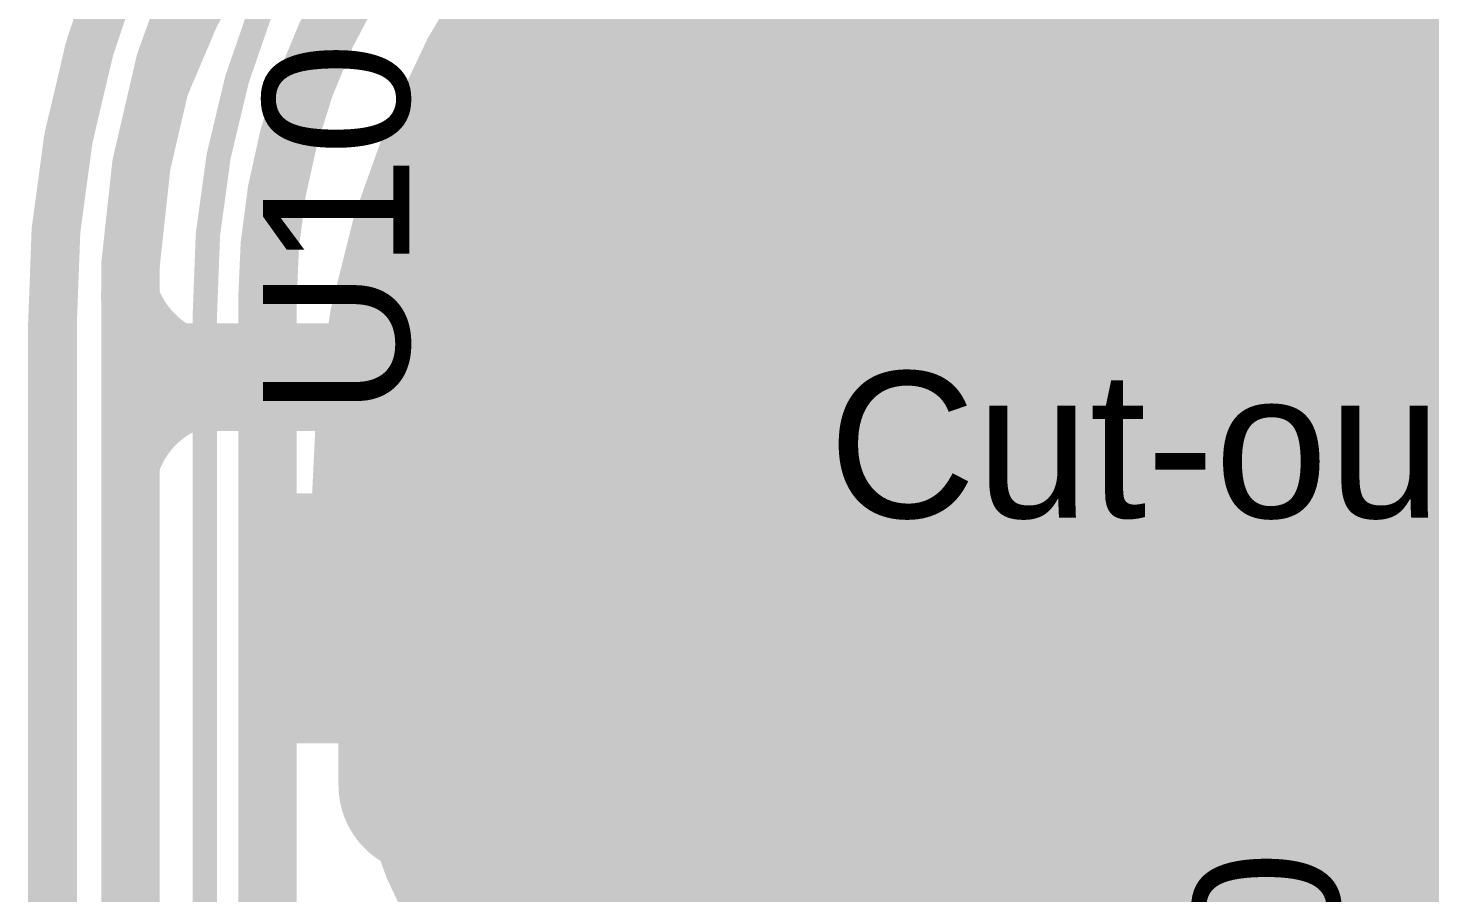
# Model space of a CAD drawing. Header units: inches. Extents: x -17 to 443, y -40 to 218.
# Drawn here: x 160.33 to 167.63, y 21.54 to 26.04 of the extents above; entities that cross this region are included whole.
import ezdxf

# ---------------------------------------------------------------- set-up
doc = ezdxf.new("R2010")
doc.units = ezdxf.units.IN
for name, color, linetype in [('Board Outline', 216, 'Continuous'), ('Bottom Layer', 5, 'Continuous'), ('Bottom Overlay', 54, 'Continuous'), ('Bottom Paste', 16, 'Continuous'), ('Bottom Solder', 6, 'Continuous'), ('Fabrication', 76, 'Continuous'), ('Top Layer', 1, 'Continuous'), ('Top Overlay', 2, 'Continuous'), ('Top Paste', 8, 'Continuous'), ('Top Solder', 216, 'Continuous')]:
    doc.layers.add(name, color=color, linetype=linetype)
doc.styles.add('Arial', font='', dxfattribs={"height": 0.2})
doc.styles.add('Arial Black_Bold', font='', dxfattribs={"height": 0.2})
doc.styles.get('Arial').set_extended_font_data('Arial')
doc.styles.get('Arial Black_Bold').set_extended_font_data('Arial Black', bold=True)

# ---------------------------------------------------------------- blocks, each defined once
blk = doc.blocks.new('SEMG_PAD_B_68')
at = {"layer": 'Bottom Layer'}
h = blk.add_hatch(color=5, dxfattribs=at)
edge = h.paths.add_edge_path()
edge.add_arc((2.794e-05, -9.98718602), 5.00000016, 0, 360)
at = {"layer": 'Bottom Paste'}
h = blk.add_hatch(color=16, dxfattribs=at)
edge = h.paths.add_edge_path()
edge.add_arc((2.794e-05, -9.98718602), 5.00000016, 0, 360)
at = {"layer": 'Bottom Solder'}
h = blk.add_hatch(color=6, dxfattribs=at)
edge = h.paths.add_edge_path()
edge.add_arc((2.794e-05, -9.98718602), 5.10160016, 0, 360)
at = {"layer": 'Bottom Overlay'}
for points in [[(5.683262699999999, 10.96579468, 0.127, 0.127, 0), (5.683262699999999, -10.96562958, 0.127, 0.127, 0)], [(5.683262699999999, -10.9657134, 0.127, 0.127, -0.4142135623730934), (1.53071576, -15.21263658, 0.127, 0.127, 0)]]:
    blk.add_lwpolyline(points, format="xyseb", dxfattribs=at)
for points in [[(5.6515127, -10.96562958, 0.0635, 0.0635, 1), (5.715012699999999, -10.96562958, 0.0635, 0.0635, 1)], [(5.6515127, -10.9657134, 0.0635, 0.0635, 1), (5.715012699999999, -10.9657134, 0.0635, 0.0635, 1)]]:
    blk.add_lwpolyline(points, format="xyseb", close=True, dxfattribs=at)
blk = doc.blocks.new('SOT_23_5_79')
at = {"layer": 'Top Layer'}
for points in [[(-1.85000011, 1.25000004), (-0.74999977, 1.25000004), (-0.74999977, 0.65000124), (-1.85000011, 0.65000124)], [(0.74999977, 1.25000004), (1.85000011, 1.25000004), (1.85000011, 0.65000124), (0.74999977, 0.65000124)], [(-1.85000011, 0.2999994), (-0.74999977, 0.2999994), (-0.74999977, -0.2999994), (-1.85000011, -0.2999994)], [(-1.85000011, -0.65000124), (-0.74999977, -0.65000124), (-0.74999977, -1.25000004), (-1.85000011, -1.25000004)], [(0.74999977, -0.65000124), (1.85000011, -0.65000124), (1.85000011, -1.25000004), (0.74999977, -1.25000004)]]:
    blk.add_hatch(color=1, dxfattribs=at).paths.add_polyline_path(points)
at = {"layer": 'Top Paste'}
for points in [[(-1.85000011, 1.25000004), (-0.74999977, 1.25000004), (-0.74999977, 0.65000124), (-1.85000011, 0.65000124)], [(0.74999977, 1.25000004), (1.85000011, 1.25000004), (1.85000011, 0.65000124), (0.74999977, 0.65000124)], [(-1.85000011, 0.2999994), (-0.74999977, 0.2999994), (-0.74999977, -0.2999994), (-1.85000011, -0.2999994)], [(-1.85000011, -0.65000124), (-0.74999977, -0.65000124), (-0.74999977, -1.25000004), (-1.85000011, -1.25000004)], [(0.74999977, -0.65000124), (1.85000011, -0.65000124), (1.85000011, -1.25000004), (0.74999977, -1.25000004)]]:
    blk.add_hatch(color=8, dxfattribs=at).paths.add_polyline_path(points)
at = {"layer": 'Top Solder'}
for points in [[(-1.95160011, 1.35160004), (-0.6483997699999999, 1.35160004), (-0.6483997699999999, 0.54840124), (-1.95160011, 0.54840124)], [(0.6483997699999999, 1.35160004), (1.95160011, 1.35160004), (1.95160011, 0.54840124), (0.6483997699999999, 0.54840124)], [(-1.95160011, 0.4015993999999999), (-0.6483997699999999, 0.4015993999999999), (-0.6483997699999999, -0.4015993999999999), (-1.95160011, -0.4015993999999999)], [(-1.95160011, -0.54840124), (-0.6483997699999999, -0.54840124), (-0.6483997699999999, -1.35160004), (-1.95160011, -1.35160004)], [(0.6483997699999999, -0.54840124), (1.95160011, -0.54840124), (1.95160011, -1.35160004), (0.6483997699999999, -1.35160004)]]:
    blk.add_hatch(color=216, dxfattribs=at).paths.add_polyline_path(points)
at = {"layer": 'Top Overlay'}
for points in [[(-0.87900256, 1.4986, 0.127, 0.127, 0), (-0.87900256, 1.3986002, 0.127, 0.127, 0)], [(-0.87900256, 1.4986, 0.127, 0.127, 0), (0.8735949, 1.4986, 0.127, 0.127, 0)], [(0.8735949, 1.4986, 0.127, 0.127, 0), (0.8735974400000001, 1.3986002, 0.127, 0.127, 0)], [(-2.1336, 1.0668, 0.127, 0.127, 0), (-2.1336, 0.8128, 0.127, 0.127, 0)], [(-2.1336, 1.0668, 0.127, 0.127, 0), (-2.0066, 0.9397999999999999, 0.127, 0.127, 0)], [(-2.0066, 0.9397999999999999, 0.127, 0.127, 0), (-2.1336, 0.8128, 0.127, 0.127, 0)], [(0.88000078, 0.43999912, 0.127, 0.127, 0), (0.8800033199999999, -0.41800018, 0.127, 0.127, 0)], [(-0.87900256, -1.3986002, 0.127, 0.127, 0), (-0.87900256, -1.4986, 0.127, 0.127, 0)], [(0.8735974400000001, -1.3986002, 0.127, 0.127, 0), (0.8735949, -1.4986, 0.127, 0.127, 0)], [(-0.87900256, -1.4986, 0.127, 0.127, 0), (0.8735949, -1.4986, 0.127, 0.127, 0)]]:
    blk.add_lwpolyline(points, format="xyseb", dxfattribs=at)
for points in [[(-0.9107525599999998, 1.4986, 0.0635, 0.0635, 1), (-0.8472525599999999, 1.4986, 0.0635, 0.0635, 1)], [(-0.9107525599999998, 1.4986, 0.0635, 0.0635, 1), (-0.8472525599999999, 1.4986, 0.0635, 0.0635, 1)], [(0.8418448999999999, 1.4986, 0.0635, 0.0635, 1), (0.9053449, 1.4986, 0.0635, 0.0635, 1)], [(0.8418448999999999, 1.4986, 0.0635, 0.0635, 1), (0.9053449, 1.4986, 0.0635, 0.0635, 1)], [(-0.9107525599999998, 1.3986002, 0.0635, 0.0635, 1), (-0.8472525599999999, 1.3986002, 0.0635, 0.0635, 1)], [(0.84184744, 1.3986002, 0.0635, 0.0635, 1), (0.9053474399999999, 1.3986002, 0.0635, 0.0635, 1)], [(-2.16535, 1.0668, 0.0635, 0.0635, 1), (-2.10185, 1.0668, 0.0635, 0.0635, 1)], [(-2.16535, 1.0668, 0.0635, 0.0635, 1), (-2.10185, 1.0668, 0.0635, 0.0635, 1)], [(-2.03835, 0.9397999999999999, 0.0635, 0.0635, 1), (-1.97485, 0.9397999999999999, 0.0635, 0.0635, 1)], [(-2.03835, 0.9397999999999999, 0.0635, 0.0635, 1), (-1.97485, 0.9397999999999999, 0.0635, 0.0635, 1)], [(-2.16535, 0.8128, 0.0635, 0.0635, 1), (-2.10185, 0.8128, 0.0635, 0.0635, 1)], [(-2.16535, 0.8128, 0.0635, 0.0635, 1), (-2.10185, 0.8128, 0.0635, 0.0635, 1)], [(0.84825078, 0.43999912, 0.0635, 0.0635, 1), (0.91175078, 0.43999912, 0.0635, 0.0635, 1)], [(0.8482533200000001, -0.41800018, 0.0635, 0.0635, 1), (0.9117533199999999, -0.41800018, 0.0635, 0.0635, 1)], [(-0.9107525599999998, -1.3986002, 0.0635, 0.0635, 1), (-0.8472525599999999, -1.3986002, 0.0635, 0.0635, 1)], [(0.84184744, -1.3986002, 0.0635, 0.0635, 1), (0.9053474399999999, -1.3986002, 0.0635, 0.0635, 1)], [(-0.9107525599999998, -1.4986, 0.0635, 0.0635, 1), (-0.8472525599999999, -1.4986, 0.0635, 0.0635, 1)], [(-0.9107525599999998, -1.4986, 0.0635, 0.0635, 1), (-0.8472525599999999, -1.4986, 0.0635, 0.0635, 1)], [(0.8418448999999999, -1.4986, 0.0635, 0.0635, 1), (0.9053449, -1.4986, 0.0635, 0.0635, 1)], [(0.8418448999999999, -1.4986, 0.0635, 0.0635, 1), (0.9053449, -1.4986, 0.0635, 0.0635, 1)]]:
    blk.add_lwpolyline(points, format="xyseb", close=True, dxfattribs=at)
blk = doc.blocks.new('C___0603_244')
at = {"layer": 'Top Layer'}
for points in [[(-0.3809999999999999, 0.4445), (-0.3809999999999999, -0.4445), (-1.143, -0.4445), (-1.143, 0.4445)], [(1.143, 0.4445), (1.143, -0.4445), (0.3809999999999999, -0.4445), (0.3809999999999999, 0.4445)]]:
    blk.add_hatch(color=1, dxfattribs=at).paths.add_polyline_path(points)
at = {"layer": 'Top Paste'}
for points in [[(-0.3809999999999999, 0.4445), (-0.3809999999999999, -0.4445), (-1.143, -0.4445), (-1.143, 0.4445)], [(1.143, 0.4445), (1.143, -0.4445), (0.3809999999999999, -0.4445), (0.3809999999999999, 0.4445)]]:
    blk.add_hatch(color=8, dxfattribs=at).paths.add_polyline_path(points)
at = {"layer": 'Top Solder'}
for points in [[(-0.3210001199999999, 0.50449988), (-0.3210001199999999, -0.50449988), (-1.20299988, -0.50449988), (-1.20299988, 0.50449988)], [(1.20299988, 0.50449988), (1.20299988, -0.50449988), (0.3210001199999999, -0.50449988), (0.3210001199999999, 0.50449988)]]:
    blk.add_hatch(color=216, dxfattribs=at).paths.add_polyline_path(points)
at = {"layer": 'Top Overlay'}
for points in [[(-0.4571999999999999, 0.5334, 0.127, 0.127, 0), (-1.2446, 0.5334, 0.127, 0.127, 0)], [(-1.2446, -0.5334, 0.127, 0.127, 0), (-1.2446, 0.5334, 0.127, 0.127, 0)], [(1.2446, 0.5334, 0.127, 0.127, 0), (0.4571999999999999, 0.5334, 0.127, 0.127, 0)], [(1.2446, -0.5334, 0.127, 0.127, 0), (1.2446, 0.5334, 0.127, 0.127, 0)], [(-0.4571999999999999, -0.5334, 0.127, 0.127, 0), (-1.2446, -0.5334, 0.127, 0.127, 0)], [(1.2446, -0.5334, 0.127, 0.127, 0), (0.4571999999999999, -0.5334, 0.127, 0.127, 0)]]:
    blk.add_lwpolyline(points, format="xyseb", dxfattribs=at)
for points in [[(-1.27635, 0.5334, 0.0635, 0.0635, 1), (-1.21285, 0.5334, 0.0635, 0.0635, 1)], [(-1.27635, 0.5334, 0.0635, 0.0635, 1), (-1.21285, 0.5334, 0.0635, 0.0635, 1)], [(-0.4889499999999999, 0.5334, 0.0635, 0.0635, 1), (-0.42545, 0.5334, 0.0635, 0.0635, 1)], [(0.42545, 0.5334, 0.0635, 0.0635, 1), (0.4889499999999999, 0.5334, 0.0635, 0.0635, 1)], [(1.21285, 0.5334, 0.0635, 0.0635, 1), (1.27635, 0.5334, 0.0635, 0.0635, 1)], [(1.21285, 0.5334, 0.0635, 0.0635, 1), (1.27635, 0.5334, 0.0635, 0.0635, 1)], [(-1.27635, -0.5334, 0.0635, 0.0635, 1), (-1.21285, -0.5334, 0.0635, 0.0635, 1)], [(-1.27635, -0.5334, 0.0635, 0.0635, 1), (-1.21285, -0.5334, 0.0635, 0.0635, 1)], [(-0.4889499999999999, -0.5334, 0.0635, 0.0635, 1), (-0.42545, -0.5334, 0.0635, 0.0635, 1)], [(0.42545, -0.5334, 0.0635, 0.0635, 1), (0.4889499999999999, -0.5334, 0.0635, 0.0635, 1)], [(1.21285, -0.5334, 0.0635, 0.0635, 1), (1.27635, -0.5334, 0.0635, 0.0635, 1)], [(1.21285, -0.5334, 0.0635, 0.0635, 1), (1.27635, -0.5334, 0.0635, 0.0635, 1)]]:
    blk.add_lwpolyline(points, format="xyseb", close=True, dxfattribs=at)

msp = doc.modelspace()

# ---------------------------------------------------------------- hatches: boundary and pattern name
at = {"layer": 'Top Layer'}
for points in [[(160.98299274, 23.94294678), (164.14153354, 23.94294678), (164.14153354, 24.50388038), (160.98299274, 24.50388038)], [(163.6966119, 22.41733388), (164.6749945, 22.41733388), (164.6749945, 24.1767106), (163.6966119, 24.1767106)]]:
    msp.add_hatch(color=1, dxfattribs=at).paths.add_polyline_path(points)

# ---------------------------------------------------------------- linework, layer by layer
at = {"layer": 'Board Outline'}
for points in [[(160.45509184, 24.50388038, 0.127, 0.127, -0.2441754300213252), (162.53281946, 28.61713352, 0.127, 0.127, 0)], [(160.45493182, 2.64822432, 0.127, 0.127, 0), (160.45509184, 24.50388038, 0.127, 0.127, 0)]]:
    msp.add_lwpolyline(points, format="xyseb", dxfattribs=at)
msp.add_lwpolyline([(160.42334184, 24.50388038, 0.0635, 0.0635, 1), (160.48684184, 24.50388038, 0.0635, 0.0635, 1)], format="xyseb", close=True, dxfattribs=at)
msp.add_lwpolyline([(160.42334184, 24.50388038, 0.0635, 0.0635, 1), (160.48684184, 24.50388038, 0.0635, 0.0635, 1)], format="xyseb", close=True, dxfattribs=at)
at = {"layer": 'Bottom Layer'}
for points in [[(161.57436316, 24.63168048, 0.3048, 0.3048, -0.1989795431283382), (162.52660408, 26.92974548, 0.3048, 0.3048, 0)], [(161.04258876, 25.8675378, 0.3048, 0.3048, 0), (161.17029234, 26.21957164, 0.3048, 0.3048, 0)], [(160.91798906, 25.331166, 0.3048, 0.3048, 0), (161.04258876, 25.8675378, 0.3048, 0.3048, 0)], [(160.86147914, 24.81243196, 0.3048, 0.3048, 0), (160.91798906, 25.331166, 0.3048, 0.3048, 0)], [(160.86147914, 16.76680416, 0.3048, 0.3048, 0), (160.86147914, 24.81243196, 0.3048, 0.3048, 0)], [(161.57436316, 24.63168048, 0.3048, 0.3048, 0), (161.5743657, 24.62992026, 0.3048, 0.3048, 0)], [(161.5743657, 19.2274317, 0.3048, 0.3048, 0), (161.5743657, 24.62992026, 0.3048, 0.3048, 0)], [(166.93190896, 23.57597774, 0.254, 0.254, -0.4142135623730951), (167.17022446, 23.81429324, 0.254, 0.254, 0)], [(167.17022446, 23.81429324, 0.254, 0.254, 0), (172.3831833, 23.81429324, 0.254, 0.254, 0)]]:
    msp.add_lwpolyline(points, format="xyseb", dxfattribs=at)
for points in [[(160.96638876, 25.8675378, 0.1524, 0.1524, 1), (161.11878876, 25.8675378, 0.1524, 0.1524, 1)], [(160.96638876, 25.8675378, 0.1524, 0.1524, 1), (161.11878876, 25.8675378, 0.1524, 0.1524, 1)], [(160.84178906, 25.331166, 0.1524, 0.1524, 1), (160.99418906, 25.331166, 0.1524, 0.1524, 1)], [(160.84178906, 25.331166, 0.1524, 0.1524, 1), (160.99418906, 25.331166, 0.1524, 0.1524, 1)], [(160.78527914, 24.81243196, 0.1524, 0.1524, 1), (160.93767914, 24.81243196, 0.1524, 0.1524, 1)], [(160.78527914, 24.81243196, 0.1524, 0.1524, 1), (160.93767914, 24.81243196, 0.1524, 0.1524, 1)], [(161.49816316, 24.63168048, 0.1524, 0.1524, 1), (161.65056316, 24.63168048, 0.1524, 0.1524, 1)], [(161.49816316, 24.63168048, 0.1524, 0.1524, 1), (161.65056316, 24.63168048, 0.1524, 0.1524, 1)], [(161.4981657, 24.62992026, 0.1524, 0.1524, 1), (161.6505657, 24.62992026, 0.1524, 0.1524, 1)], [(161.4981657, 24.62992026, 0.1524, 0.1524, 1), (161.6505657, 24.62992026, 0.1524, 0.1524, 1)], [(167.10672446, 23.81429324, 0.127, 0.127, 1), (167.23372446, 23.81429324, 0.127, 0.127, 1)], [(167.10672446, 23.81429324, 0.127, 0.127, 1), (167.23372446, 23.81429324, 0.127, 0.127, 1)], [(166.86840896, 23.57597774, 0.127, 0.127, 1), (166.99540896, 23.57597774, 0.127, 0.127, 1)]]:
    msp.add_lwpolyline(points, format="xyseb", close=True, dxfattribs=at)
at = {"layer": 'Fabrication'}
for points in [[(160.45489626, 24.5038118, 0.254, 0.254, -0.414213562373093), (165.39840428, 29.55967418, 0.254, 0.254, 0)], [(160.45509184, 24.50388038, 0.254, 0.254, -0.2441754300213252), (162.53281946, 28.61713352, 0.254, 0.254, 0)], [(160.45493182, 2.64822432, 0.254, 0.254, 0), (160.45509184, 24.50388038, 0.254, 0.254, 0)]]:
    msp.add_lwpolyline(points, format="xyseb", dxfattribs=at)
for points in [[(171.93185324, 23.57603616, 0.254, 0.254, 1), (161.93185292, 23.57603616, 0.254, 0.254, 1)], [(160.39139626, 24.5038118, 0.127, 0.127, 1), (160.51839626, 24.5038118, 0.127, 0.127, 1)], [(160.39159184, 24.50388038, 0.127, 0.127, 1), (160.51859184, 24.50388038, 0.127, 0.127, 1)], [(160.39159184, 24.50388038, 0.127, 0.127, 1), (160.51859184, 24.50388038, 0.127, 0.127, 1)], [(161.86835292, 23.57603616, 0.127, 0.127, 1), (161.99535292, 23.57603616, 0.127, 0.127, 1)]]:
    msp.add_lwpolyline(points, format="xyseb", close=True, dxfattribs=at)
at = {"layer": 'Top Layer'}
for points in [[(167.46206538, 25.32406924, 0.3048, 0.3048, 0), (167.46206538, 27.72113074, 0.3048, 0.3048, 0)], [(164.4210199, 23.39174392, 0.508, 0.508, 0), (164.4210199, 27.49565494, 0.508, 0.508, 0)], [(165.61729132, 27.54413592, 0.3048, 0.3048, -0.1989123479952574), (166.33096274, 25.82118026, 0.3048, 0.3048, 0)], [(166.90472842, 19.37577786, 0.3048, 0.3048, 0), (166.90472842, 27.46793338, 0.3048, 0.3048, 0)], [(161.0179533, 25.75145726, 0.3048, 0.3048, -0.09433977142784497), (161.8390591, 27.11111418, 0.3048, 0.3048, 0)], [(166.33096274, 19.6743193, 0.3048, 0.3048, 0), (166.33096274, 25.82118026, 0.3048, 0.3048, 0)], [(160.92202766, 25.3485523, 0.3048, 0.3048, 0), (161.00732848, 25.7157601, 0.3048, 0.3048, 0)], [(161.00732848, 25.7157601, 0.3048, 0.3048, 0), (161.00767392, 25.71723838, 0.3048, 0.3048, 0)], [(161.00767392, 25.71723838, 0.3048, 0.3048, -0.02933062316996695), (161.0179533, 25.75145726, 0.3048, 0.3048, 0)], [(164.41992516, 25.0596273, 0.508, 0.508, 0), (164.41992516, 25.52075668, 0.508, 0.508, 0)], [(160.91606882, 25.31354856, 0.3048, 0.3048, -0.02914813596146702), (160.92202766, 25.3485523, 0.3048, 0.3048, 0)], [(160.86325968, 24.82877432, 0.3048, 0.3048, 0), (160.91606882, 25.31354856, 0.3048, 0.3048, 0)], [(167.81298924, 24.4751479, 0.3048, 0.3048, -0.1996126708084749), (167.46206538, 25.32406924, 0.3048, 0.3048, 0)], [(164.41992516, 25.0596273, 0.508, 0.508, -0.4142135623730951), (163.59914448, 24.23884662, 0.508, 0.508, 0)], [(160.86146898, 24.79576956, 0.3048, 0.3048, -0.02713053692275998), (160.86326222, 24.82877432, 0.3048, 0.3048, 0)], [(160.86146898, 24.55770044, 0.3048, 0.3048, 0), (160.86146898, 24.79700146, 0.3048, 0.3048, 0)], [(160.86146898, 24.64019964, 0.3048, 0.3048, 0), (160.86146898, 24.79576956, 0.3048, 0.3048, 0)], [(160.86146898, 24.64019964, 0.3048, 0.3048, -0.002711856999951044), (160.85957668, 24.64557428, 0.3048, 0.3048, 0)], [(160.86146898, 24.55770044, 0.3048, 0.3048, 0), (160.86146898, 24.64019964, 0.3048, 0.3048, 0)], [(161.1115777, 24.35232874, 0.3048, 0.3048, -0.1879201885850134), (160.86146898, 24.64019964, 0.3048, 0.3048, 0)], [(160.86146898, 24.55770044, 0.3048, 0.3048, -0.001001811079604092), (160.86144612, 24.55925238, 0.3048, 0.3048, 0)], [(160.86146898, 24.5576979, 0.3048, 0.3048, 0), (160.86146898, 24.55770044, 0.3048, 0.3048, 0)], [(160.86146898, 23.8402749, 0.3048, 0.3048, 0), (160.86146898, 24.5576979, 0.3048, 0.3048, 0)], [(161.2486742, 24.17671568, 0.3048, 0.3048, -0.409476215934279), (160.86146898, 24.5576979, 0.3048, 0.3048, 0)], [(164.34373024, 24.55845482, 0.3048, 0.3048, -0.001001811079603981), (164.34370738, 24.55690288, 0.3048, 0.3048, 0)], [(164.34370738, 24.55690034, 0.3048, 0.3048, 0), (164.34370738, 24.55690288, 0.3048, 0.3048, 0)], [(164.34370738, 23.94819442, 0.3048, 0.3048, 0), (164.34370738, 24.55690034, 0.3048, 0.3048, 0)], [(162.6603046, 24.21228076, 0.508, 0.508, 0), (163.12143398, 24.21228076, 0.508, 0.508, 0)], [(163.12143398, 24.21228076, 0.508, 0.508, -0.07400152211037532), (163.36043528, 24.17671314, 0.508, 0.508, 0)], [(163.41285834, 24.23884662, 0.508, 0.508, 0), (163.59914448, 24.23884662, 0.508, 0.508, 0)], [(163.36043528, 24.17671314, 0.508, 0.508, -0.3300938599748834), (163.94221466, 23.39150008, 0.508, 0.508, 0)], [(161.1422736, 24.12355602, 0.3048, 0.3048, 0), (161.38666478, 24.18387594, 0.3048, 0.3048, 0)], [(161.38666732, 24.18387594, 0.3048, 0.3048, 0), (162.56226314, 24.17671314, 0.3048, 0.3048, 0)], [(162.56226314, 24.17671314, 0.3048, 0.3048, 0), (163.36043528, 24.17671314, 0.3048, 0.3048, 0)], [(163.36043528, 24.17671314, 0.3048, 0.3048, 0), (163.8443002, 24.17671314, 0.3048, 0.3048, 0)], [(163.81851158, 24.18307838, 0.3048, 0.3048, 0), (163.8443002, 24.17671314, 0.3048, 0.3048, 0)], [(163.8443002, 24.17671314, 0.3048, 0.3048, 0), (163.92515602, 24.17671314, 0.3048, 0.3048, 0)], [(163.8443002, 24.17671314, 0.3048, 0.3048, 0), (164.06290276, 24.12275846, 0.3048, 0.3048, 0)], [(163.95055602, 24.17671314, 0.3048, 0.3048, -0.269513567605686), (164.34370738, 23.94819442, 0.3048, 0.3048, 0)], [(160.8614131, 16.76680416, 0.3048, 0.3048, 0), (160.86146644, 24.14255776, 0.3048, 0.3048, 0)], [(164.06290276, 24.12275846, 0.3048, 0.3048, -0.1907292436257429), (164.31490378, 23.82951292, 0.3048, 0.3048, 0)], [(160.86487258, 23.77951048, 0.3048, 0.3048, -0.190729243625743), (161.1168736, 24.07275602, 0.3048, 0.3048, 0)], [(164.34370738, 23.83947734, 0.3048, 0.3048, 0), (164.34370738, 23.94819442, 0.3048, 0.3048, 0)], [(164.34370738, 23.94819442, 0.3048, 0.3048, -0.1301684832040122), (164.4030113, 23.72425786, 0.3048, 0.3048, 0)], [(163.94221466, 23.20521394, 0.508, 0.508, 0), (163.94221466, 23.39150008, 0.508, 0.508, 0)], [(164.4210199, 23.39174392, 0.508, 0.508, -0.4142135623730951), (163.9966113, 22.96733532, 0.508, 0.508, 0)], [(162.09661002, 22.09663602, 0.3048, 0.3048, 0), (162.09661002, 22.96733532, 0.3048, 0.3048, 0)], [(162.4074095, 21.78583654, 0.3048, 0.3048, -0.4142135623730951), (162.09661002, 22.09663602, 0.3048, 0.3048, 0)], [(162.4074095, 21.78583654, 0.3048, 0.3048, 0), (165.39116528, 21.78583654, 0.3048, 0.3048, 0)]]:
    msp.add_lwpolyline(points, format="xyseb", dxfattribs=at)
for points in [[(166.25476274, 25.82118026, 0.1524, 0.1524, 1), (166.40716274, 25.82118026, 0.1524, 0.1524, 1)], [(166.25476274, 25.82118026, 0.1524, 0.1524, 1), (166.40716274, 25.82118026, 0.1524, 0.1524, 1)], [(160.93112848, 25.7157601, 0.1524, 0.1524, 1), (161.08352848, 25.7157601, 0.1524, 0.1524, 1)], [(160.93112848, 25.7157601, 0.1524, 0.1524, 1), (161.08352848, 25.7157601, 0.1524, 0.1524, 1)], [(160.93147392, 25.71723838, 0.1524, 0.1524, 1), (161.08387392, 25.71723838, 0.1524, 0.1524, 1)], [(160.93147392, 25.71723838, 0.1524, 0.1524, 1), (161.08387392, 25.71723838, 0.1524, 0.1524, 1)], [(160.9417533, 25.75145726, 0.1524, 0.1524, 1), (161.0941533, 25.75145726, 0.1524, 0.1524, 1)], [(160.9417533, 25.75145726, 0.1524, 0.1524, 1), (161.0941533, 25.75145726, 0.1524, 0.1524, 1)], [(164.29292516, 25.52075668, 0.254, 0.254, 1), (164.54692516, 25.52075668, 0.254, 0.254, 1)], [(160.84582766, 25.3485523, 0.1524, 0.1524, 1), (160.99822766, 25.3485523, 0.1524, 0.1524, 1)], [(160.84582766, 25.3485523, 0.1524, 0.1524, 1), (160.99822766, 25.3485523, 0.1524, 0.1524, 1)], [(160.83986882, 25.31354856, 0.1524, 0.1524, 1), (160.99226882, 25.31354856, 0.1524, 0.1524, 1)], [(160.83986882, 25.31354856, 0.1524, 0.1524, 1), (160.99226882, 25.31354856, 0.1524, 0.1524, 1)], [(167.38586538, 25.32406924, 0.1524, 0.1524, 1), (167.53826538, 25.32406924, 0.1524, 0.1524, 1)], [(167.38586538, 25.32406924, 0.1524, 0.1524, 1), (167.53826538, 25.32406924, 0.1524, 0.1524, 1)], [(164.29292516, 25.0596273, 0.254, 0.254, 1), (164.54692516, 25.0596273, 0.254, 0.254, 1)], [(164.29292516, 25.0596273, 0.254, 0.254, 1), (164.54692516, 25.0596273, 0.254, 0.254, 1)], [(160.78705968, 24.82877432, 0.1524, 0.1524, 1), (160.93945968, 24.82877432, 0.1524, 0.1524, 1)], [(160.78706222, 24.82877432, 0.1524, 0.1524, 1), (160.93946222, 24.82877432, 0.1524, 0.1524, 1)], [(160.78526898, 24.79700146, 0.1524, 0.1524, 1), (160.93766898, 24.79700146, 0.1524, 0.1524, 1)], [(160.78526898, 24.79576956, 0.1524, 0.1524, 1), (160.93766898, 24.79576956, 0.1524, 0.1524, 1)], [(160.78526898, 24.79576956, 0.1524, 0.1524, 1), (160.93766898, 24.79576956, 0.1524, 0.1524, 1)], [(160.78337668, 24.64557428, 0.1524, 0.1524, 1), (160.93577668, 24.64557428, 0.1524, 0.1524, 1)], [(160.78526898, 24.64019964, 0.1524, 0.1524, 1), (160.93766898, 24.64019964, 0.1524, 0.1524, 1)], [(160.78526898, 24.64019964, 0.1524, 0.1524, 1), (160.93766898, 24.64019964, 0.1524, 0.1524, 1)], [(160.78526898, 24.64019964, 0.1524, 0.1524, 1), (160.93766898, 24.64019964, 0.1524, 0.1524, 1)], [(160.78526898, 24.64019964, 0.1524, 0.1524, 1), (160.93766898, 24.64019964, 0.1524, 0.1524, 1)], [(160.78524612, 24.55925238, 0.1524, 0.1524, 1), (160.93764612, 24.55925238, 0.1524, 0.1524, 1)], [(160.78526898, 24.55770044, 0.1524, 0.1524, 1), (160.93766898, 24.55770044, 0.1524, 0.1524, 1)], [(160.78526898, 24.55770044, 0.1524, 0.1524, 1), (160.93766898, 24.55770044, 0.1524, 0.1524, 1)], [(160.78526898, 24.55770044, 0.1524, 0.1524, 1), (160.93766898, 24.55770044, 0.1524, 0.1524, 1)], [(160.78526898, 24.55770044, 0.1524, 0.1524, 1), (160.93766898, 24.55770044, 0.1524, 0.1524, 1)], [(160.78526898, 24.5576979, 0.1524, 0.1524, 1), (160.93766898, 24.5576979, 0.1524, 0.1524, 1)], [(160.78526898, 24.5576979, 0.1524, 0.1524, 1), (160.93766898, 24.5576979, 0.1524, 0.1524, 1)], [(160.78526898, 24.5576979, 0.1524, 0.1524, 1), (160.93766898, 24.5576979, 0.1524, 0.1524, 1)], [(164.26750738, 24.55690288, 0.1524, 0.1524, 1), (164.41990738, 24.55690288, 0.1524, 0.1524, 1)], [(164.26750738, 24.55690288, 0.1524, 0.1524, 1), (164.41990738, 24.55690288, 0.1524, 0.1524, 1)], [(164.26750738, 24.55690034, 0.1524, 0.1524, 1), (164.41990738, 24.55690034, 0.1524, 0.1524, 1)], [(164.26750738, 24.55690034, 0.1524, 0.1524, 1), (164.41990738, 24.55690034, 0.1524, 0.1524, 1)], [(164.26753024, 24.55845482, 0.1524, 0.1524, 1), (164.41993024, 24.55845482, 0.1524, 0.1524, 1)], [(161.0353777, 24.35232874, 0.1524, 0.1524, 1), (161.1877777, 24.35232874, 0.1524, 0.1524, 1)], [(162.5333046, 24.21228076, 0.254, 0.254, 1), (162.7873046, 24.21228076, 0.254, 0.254, 1)], [(162.99443398, 24.21228076, 0.254, 0.254, 1), (163.24843398, 24.21228076, 0.254, 0.254, 1)], [(162.99443398, 24.21228076, 0.254, 0.254, 1), (163.24843398, 24.21228076, 0.254, 0.254, 1)], [(163.28585834, 24.23884662, 0.254, 0.254, 1), (163.53985834, 24.23884662, 0.254, 0.254, 1)], [(163.47214448, 24.23884662, 0.254, 0.254, 1), (163.72614448, 24.23884662, 0.254, 0.254, 1)], [(163.47214448, 24.23884662, 0.254, 0.254, 1), (163.72614448, 24.23884662, 0.254, 0.254, 1)], [(163.23343528, 24.17671314, 0.254, 0.254, 1), (163.48743528, 24.17671314, 0.254, 0.254, 1)], [(163.23343528, 24.17671314, 0.254, 0.254, 1), (163.48743528, 24.17671314, 0.254, 0.254, 1)], [(161.1724742, 24.17671568, 0.1524, 0.1524, 1), (161.3248742, 24.17671568, 0.1524, 0.1524, 1)], [(161.31046478, 24.18387594, 0.1524, 0.1524, 1), (161.46286478, 24.18387594, 0.1524, 0.1524, 1)], [(161.31046732, 24.18387594, 0.1524, 0.1524, 1), (161.46286732, 24.18387594, 0.1524, 0.1524, 1)], [(162.48606314, 24.17671314, 0.1524, 0.1524, 1), (162.63846314, 24.17671314, 0.1524, 0.1524, 1)], [(162.48606314, 24.17671314, 0.1524, 0.1524, 1), (162.63846314, 24.17671314, 0.1524, 0.1524, 1)], [(163.28423528, 24.17671314, 0.1524, 0.1524, 1), (163.43663528, 24.17671314, 0.1524, 0.1524, 1)], [(163.28423528, 24.17671314, 0.1524, 0.1524, 1), (163.43663528, 24.17671314, 0.1524, 0.1524, 1)], [(163.74231158, 24.18307838, 0.1524, 0.1524, 1), (163.89471158, 24.18307838, 0.1524, 0.1524, 1)], [(163.7681002, 24.17671314, 0.1524, 0.1524, 1), (163.9205002, 24.17671314, 0.1524, 0.1524, 1)], [(163.7681002, 24.17671314, 0.1524, 0.1524, 1), (163.9205002, 24.17671314, 0.1524, 0.1524, 1)], [(163.7681002, 24.17671314, 0.1524, 0.1524, 1), (163.9205002, 24.17671314, 0.1524, 0.1524, 1)], [(163.7681002, 24.17671314, 0.1524, 0.1524, 1), (163.9205002, 24.17671314, 0.1524, 0.1524, 1)], [(163.84895602, 24.17671314, 0.1524, 0.1524, 1), (164.00135602, 24.17671314, 0.1524, 0.1524, 1)], [(163.87435602, 24.17671314, 0.1524, 0.1524, 1), (164.02675602, 24.17671314, 0.1524, 0.1524, 1)], [(160.78526644, 24.14255776, 0.1524, 0.1524, 1), (160.93766644, 24.14255776, 0.1524, 0.1524, 1)], [(161.0660736, 24.12355602, 0.1524, 0.1524, 1), (161.2184736, 24.12355602, 0.1524, 0.1524, 1)], [(163.98670276, 24.12275846, 0.1524, 0.1524, 1), (164.13910276, 24.12275846, 0.1524, 0.1524, 1)], [(163.98670276, 24.12275846, 0.1524, 0.1524, 1), (164.13910276, 24.12275846, 0.1524, 0.1524, 1)], [(161.0406736, 24.07275602, 0.1524, 0.1524, 1), (161.1930736, 24.07275602, 0.1524, 0.1524, 1)], [(164.26750738, 23.94819442, 0.1524, 0.1524, 1), (164.41990738, 23.94819442, 0.1524, 0.1524, 1)], [(164.26750738, 23.94819442, 0.1524, 0.1524, 1), (164.41990738, 23.94819442, 0.1524, 0.1524, 1)], [(164.26750738, 23.94819442, 0.1524, 0.1524, 1), (164.41990738, 23.94819442, 0.1524, 0.1524, 1)], [(164.26750738, 23.94819442, 0.1524, 0.1524, 1), (164.41990738, 23.94819442, 0.1524, 0.1524, 1)], [(160.78526898, 23.8402749, 0.1524, 0.1524, 1), (160.93766898, 23.8402749, 0.1524, 0.1524, 1)], [(164.23870378, 23.82951292, 0.1524, 0.1524, 1), (164.39110378, 23.82951292, 0.1524, 0.1524, 1)], [(164.26750738, 23.83947734, 0.1524, 0.1524, 1), (164.41990738, 23.83947734, 0.1524, 0.1524, 1)], [(160.78867258, 23.77951048, 0.1524, 0.1524, 1), (160.94107258, 23.77951048, 0.1524, 0.1524, 1)], [(164.3268113, 23.72425786, 0.1524, 0.1524, 1), (164.4792113, 23.72425786, 0.1524, 0.1524, 1)], [(163.81521466, 23.39150008, 0.254, 0.254, 1), (164.06921466, 23.39150008, 0.254, 0.254, 1)], [(163.81521466, 23.39150008, 0.254, 0.254, 1), (164.06921466, 23.39150008, 0.254, 0.254, 1)], [(164.2940199, 23.39174392, 0.254, 0.254, 1), (164.5480199, 23.39174392, 0.254, 0.254, 1)], [(164.2940199, 23.39174392, 0.254, 0.254, 1), (164.5480199, 23.39174392, 0.254, 0.254, 1)], [(163.81521466, 23.20521394, 0.254, 0.254, 1), (164.06921466, 23.20521394, 0.254, 0.254, 1)], [(163.8696113, 22.96733532, 0.254, 0.254, 1), (164.1236113, 22.96733532, 0.254, 0.254, 1)], [(162.02041002, 22.96733532, 0.1524, 0.1524, 1), (162.17281002, 22.96733532, 0.1524, 0.1524, 1)], [(162.02041002, 22.09663602, 0.1524, 0.1524, 1), (162.17281002, 22.09663602, 0.1524, 0.1524, 1)], [(162.02041002, 22.09663602, 0.1524, 0.1524, 1), (162.17281002, 22.09663602, 0.1524, 0.1524, 1)], [(162.3312095, 21.78583654, 0.1524, 0.1524, 1), (162.4836095, 21.78583654, 0.1524, 0.1524, 1)], [(162.3312095, 21.78583654, 0.1524, 0.1524, 1), (162.4836095, 21.78583654, 0.1524, 0.1524, 1)], [(165.31496528, 21.78583654, 0.1524, 0.1524, 1), (165.46736528, 21.78583654, 0.1524, 0.1524, 1)]]:
    msp.add_lwpolyline(points, format="xyseb", close=True, dxfattribs=at)

# ---------------------------------------------------------------- block references
for name, p, rotation in [('SEMG_PAD_B_68', (166.93188102, 13.58885014), 180), ('SOT_23_5_79', (163.04661066, 21.66733538), 90), ('C___0603_244', (165.41656528, 21.03233538), 270)]:
    msp.add_blockref(name, p, dxfattribs=dict(rotation=rotation))

# ---------------------------------------------------------------- texts
at = {"layer": 'Fabrication', "style": 'Arial'}
msp.add_text('Cut-out', height=0.7619999999999999, dxfattribs=at).set_placement((164.49494152, 23.49109856))
at = {"layer": 'Top Overlay'}
for s, height, style, p in [('SB304', 1.27, 'Arial Black_Bold', (165.95551264, 23.7530767)), ('SB312', 1.27, 'Arial Black_Bold', (164.74255088, 23.7530767)), ('SB303', 1.27, 'Arial Black_Bold', (167.13509372, 23.7530767)), ('SB309', 1.27, 'Arial Black_Bold', (168.43296768, 23.75307924)), ('U10', 0.7619999999999999, 'Arial', (162.31272846, 24.01727988)), ('C20', 0.7619999999999999, 'Arial', (167.15782926, 19.8034148))]:
    msp.add_text(s, height=height, rotation=90, dxfattribs=dict(at, style=style)).set_placement(p)

doc.saveas('drawing.dxf')
